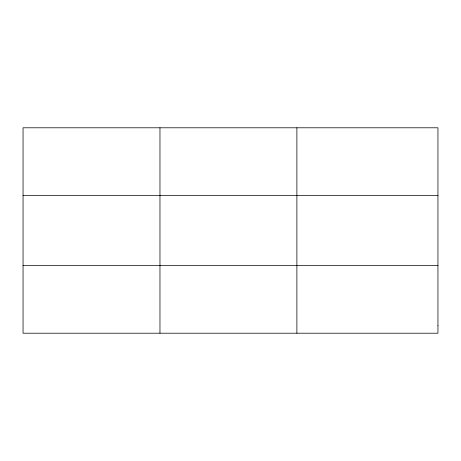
<?xml version="1.0" encoding="UTF-8"?>
<svg xmlns="http://www.w3.org/2000/svg" width="461" height="461" viewBox="0 0 461 461"><rect width="100%" height="100%" fill="white"/><g stroke="black" fill="none" stroke-linecap="round" stroke-linejoin="round"><path stroke-width="0.69" d="M159.967 333.211L159.967 127.789M296.884 333.211L296.884 127.789M23.05 195.579L437.95 195.579M23.05 265.421L437.95 265.421M437.95 325.679L437.95 333.211L23.05 333.211L23.05 127.789L437.95 127.789L437.95 325.679"/></g></svg>
